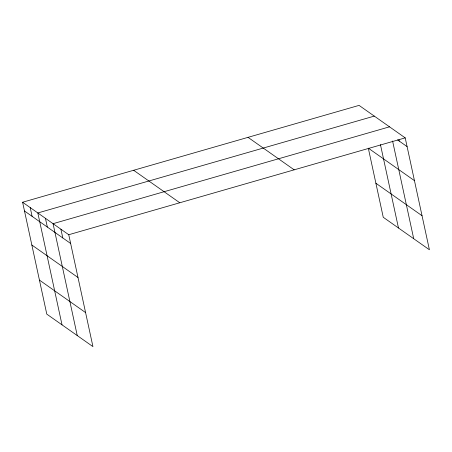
<?xml version="1.0" encoding="UTF-8"?>
<svg xmlns="http://www.w3.org/2000/svg" width="452" height="452" viewBox="0 0 452 452"><rect width="100%" height="100%" fill="white"/><g stroke="black" fill="none" stroke-linecap="round" stroke-linejoin="round"><path stroke-width="0.68" d="M22.6 202.242L68.749 234.724L92.942 346.616L46.793 314.129L22.6 202.242L359.057 105.384L405.207 137.871L429.4 249.758L383.251 217.276L368.307 148.16L414.456 180.647M374.284 116.102L37.832 212.96L62.02 324.852M389.517 126.826L53.059 223.683L77.252 335.57M68.749 234.724L405.207 137.871M397.574 139.905L407.099 146.612M375.889 183.235L422.038 215.723M248.024 137.346L294.179 169.833M133.628 170.274L179.783 202.762M24.487 210.982L70.642 243.47M31.849 245.018L77.998 277.505M39.431 280.093L85.581 312.581M398.963 139.741L399.252 141.086M392.585 141.013L413.71 238.712M380.443 144.583L398.478 227.994M60.907 229.204L62.794 237.944M45.443 218.322L47.336 227.062M30.216 207.598L32.103 216.338"/></g></svg>
